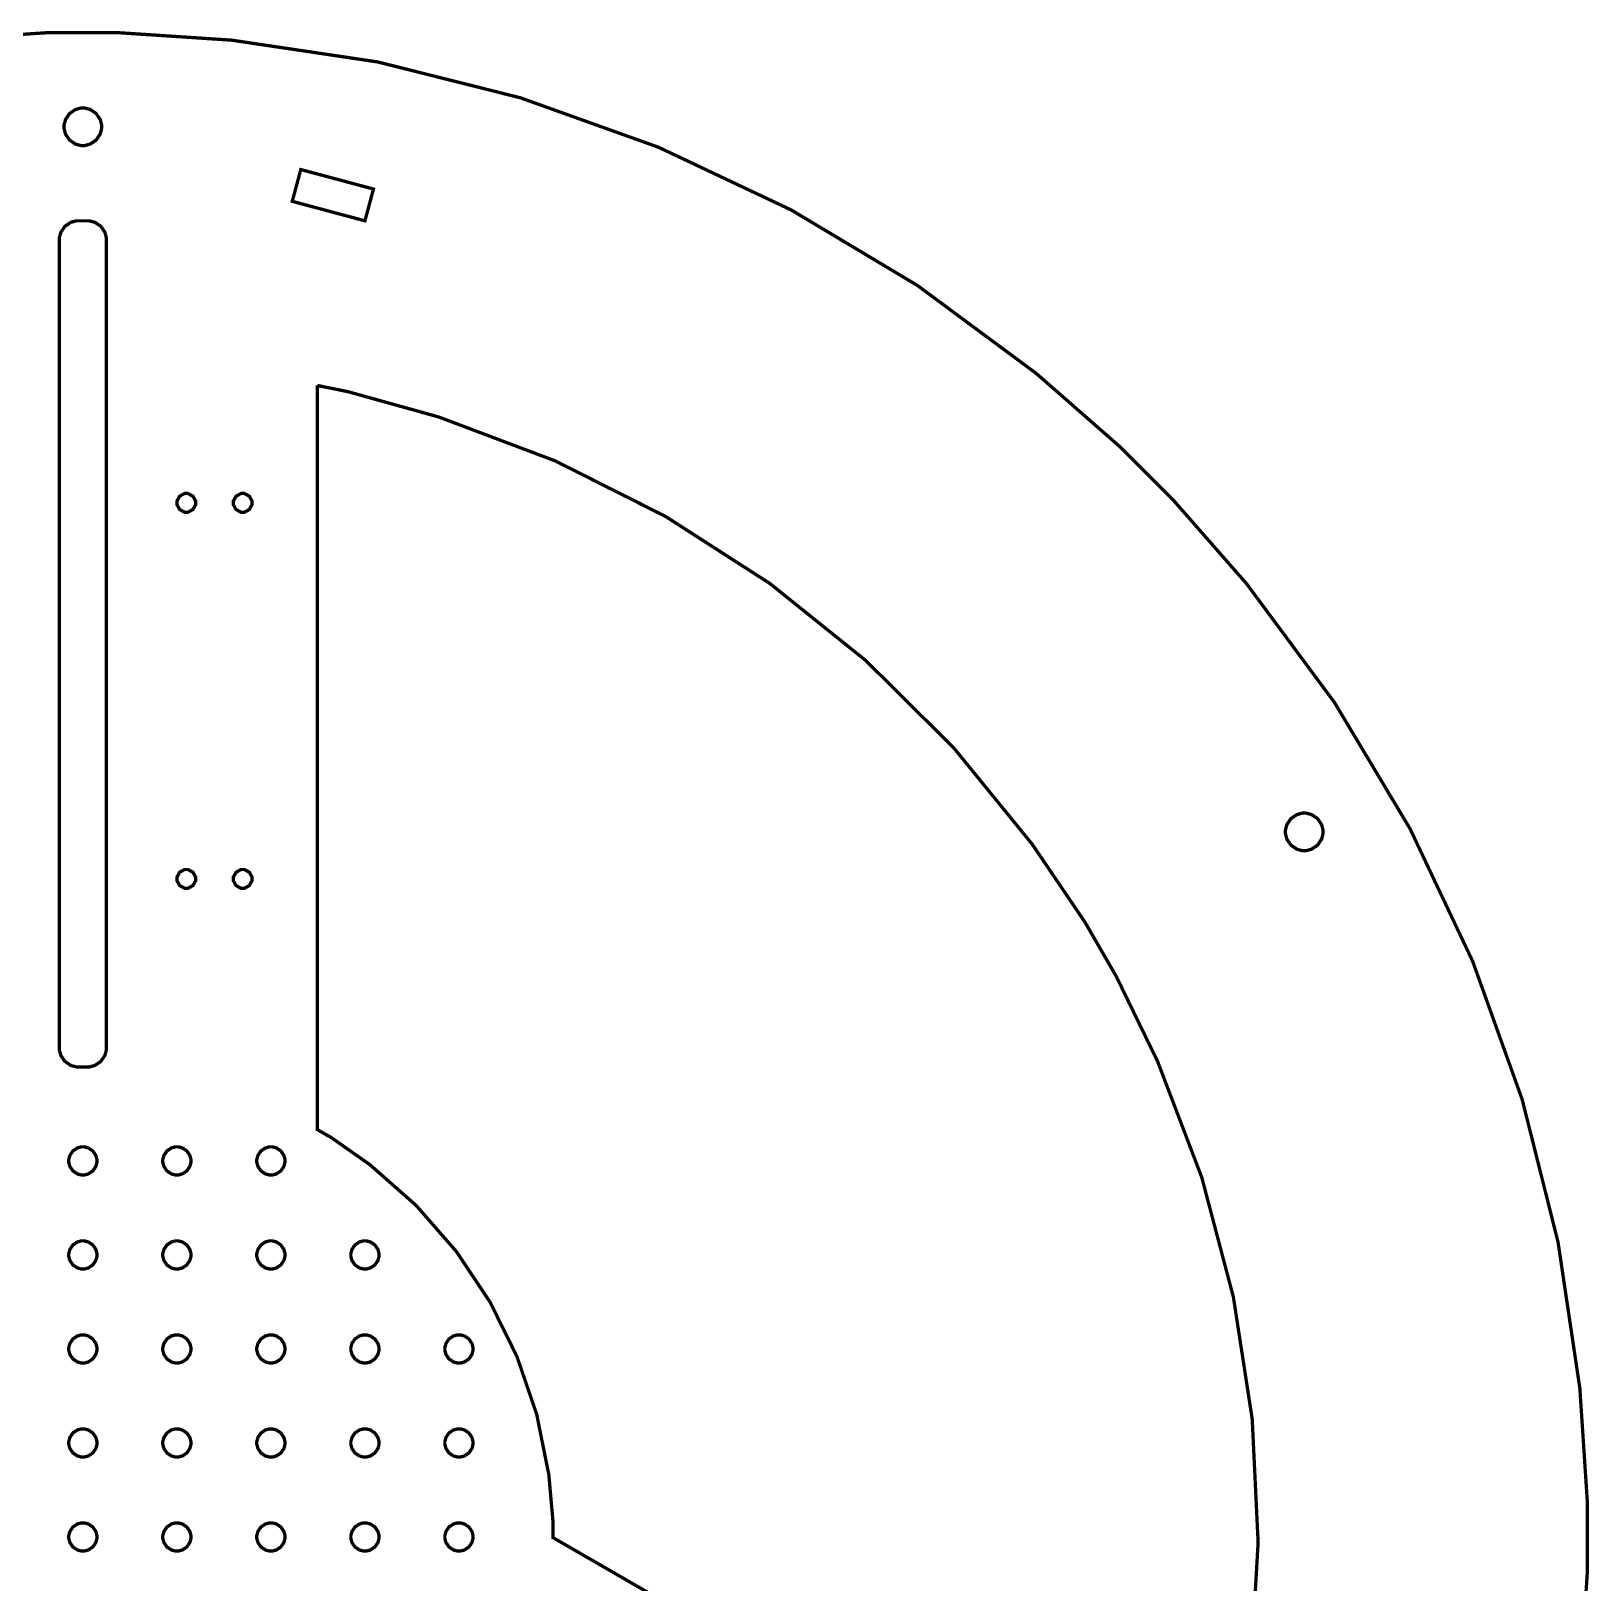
# Model space of a CAD drawing. Extents: x 0.1 to 12.7, y 0.1 to 12.7.
# Drawn here: x 6.19 to 12.71, y 6.23 to 12.73 of the extents above; entities that cross this region are included whole.
import ezdxf

# ---------------------------------------------------------------- set-up
doc = ezdxf.new("R2010")
doc.units = 0
doc.layers.get('0').update_dxf_attribs({"linetype": 'CONTINUOUS'})

msp = doc.modelspace()

# ---------------------------------------------------------------- linework, layer by layer
at = {"color": 0, "const_width": 0.01378}
for points in [[(12.6749, 5.80425), (12.7057, 6.27121), (12.7057, 6.42681), (12.7057, 6.42681), (12.7057, 6.58247), (12.6749, 7.04943), (12.5836, 7.66151), (12.4334, 8.2589), (12.2262, 8.83746), (11.9637, 9.39307), (11.6473, 9.92165), (11.2792, 10.419), (10.9708, 10.771), (10.8607, 10.881), (10.7507, 10.9911), (10.3987, 11.2995), (9.90132, 11.6677), (9.37272, 11.984), (8.81711, 12.2466), (8.23856, 12.4538), (7.64117, 12.6039), (7.02908, 12.6952), (6.56212, 12.726), (6.40653, 12.726), (6.25087, 12.726), (5.7839, 12.6952)], [(11.0737, 4.8661), (11.1153, 4.9905), (11.2135, 5.37261), (11.2981, 5.88672), (11.3277, 6.40408), (11.303, 6.92036), (11.2242, 7.43115), (11.0919, 7.93218), (10.9065, 8.41911), (10.734, 8.77393), (10.6685, 8.88747), (10.6029, 9.00108), (10.3818, 9.32785), (10.0528, 9.73188), (9.68511, 10.0969), (9.28212, 10.4206), (8.84739, 10.7001), (8.3845, 10.9332), (7.89703, 11.117), (7.51704, 11.223), (7.38851, 11.2491)], [(7.38851, 11.2491), (7.38851, 8.12706)], [(8.37506, 6.42681), (8.37506, 6.49203), (8.35769, 6.68761), (8.30686, 6.94049), (8.22418, 7.18257), (8.11128, 7.41108), (7.96983, 7.62315), (7.80149, 7.81581), (7.60792, 7.98628), (7.44721, 8.09907), (7.39079, 8.13162)], [(11.0737, 4.8661), (8.36996, 6.42714)]]:
    msp.add_lwpolyline(points, dxfattribs=at)
for points in [[(6.48525, 12.3324), (6.48525, 12.3401), (6.47906, 12.363), (6.46218, 12.388), (6.43718, 12.4049), (6.41417, 12.4111), (6.40653, 12.4111), (6.39882, 12.4111), (6.37587, 12.4049), (6.35086, 12.388), (6.33399, 12.363), (6.32781, 12.3401), (6.32781, 12.3324), (6.32781, 12.3247), (6.33399, 12.3017), (6.35086, 12.2767), (6.37587, 12.2598), (6.39882, 12.2536), (6.40653, 12.2536), (6.41417, 12.2536), (6.43718, 12.2598), (6.46218, 12.2767), (6.47906, 12.3017), (6.48525, 12.3247), (6.48525, 12.3324)], [(6.48525, 12.3324), (6.48525, 12.3401), (6.47906, 12.363), (6.46218, 12.388), (6.43718, 12.4049), (6.41417, 12.4111), (6.40653, 12.4111), (6.39882, 12.4111), (6.37587, 12.4049), (6.35086, 12.388), (6.33399, 12.363), (6.32781, 12.3401), (6.32781, 12.3324), (6.32781, 12.3247), (6.33399, 12.3017), (6.35086, 12.2767), (6.37587, 12.2598), (6.39882, 12.2536), (6.40653, 12.2536), (6.41417, 12.2536), (6.43718, 12.2598), (6.46218, 12.2767), (6.47906, 12.3017), (6.48525, 12.3247), (6.48525, 12.3324)], [(7.28342, 12.0202), (7.31907, 12.1533), (7.62332, 12.0717), (7.58763, 11.9386), (7.28342, 12.0202)], [(6.42622, 8.39535), (6.43386, 8.39535), (6.45687, 8.40158), (6.48188, 8.41846), (6.49875, 8.44347), (6.50493, 8.46642), (6.50493, 8.47407), (6.50493, 11.8599), (6.50493, 11.8676), (6.49875, 11.8906), (6.48188, 11.9156), (6.45687, 11.9325), (6.43386, 11.9386), (6.42622, 11.9386), (6.38683, 11.9386), (6.37913, 11.9386), (6.35618, 11.9325), (6.33117, 11.9156), (6.31429, 11.8906), (6.30811, 11.8676), (6.30811, 11.8599), (6.30811, 8.47407), (6.30811, 8.46642), (6.31429, 8.44347), (6.33117, 8.41846), (6.35618, 8.40158), (6.37913, 8.39535), (6.38683, 8.39535), (6.42622, 8.39535)], [(6.42622, 8.39535), (6.43386, 8.39535), (6.45687, 8.40158), (6.48188, 8.41846), (6.49875, 8.44347), (6.50493, 8.46642), (6.50493, 8.47407), (6.50493, 11.8599), (6.50493, 11.8676), (6.49875, 11.8906), (6.48188, 11.9156), (6.45687, 11.9325), (6.43386, 11.9386), (6.42622, 11.9386), (6.38683, 11.9386), (6.37913, 11.9386), (6.35618, 11.9325), (6.33117, 11.9156), (6.31429, 11.8906), (6.30811, 11.8676), (6.30811, 11.8599), (6.30811, 8.47407), (6.30811, 8.46642), (6.31429, 8.44347), (6.33117, 8.41846), (6.35618, 8.40158), (6.37913, 8.39535), (6.38683, 8.39535), (6.42622, 8.39535)], [(6.87896, 10.7575), (6.87896, 10.7645), (6.8674, 10.7854), (6.84657, 10.7969), (6.83963, 10.7969), (6.83263, 10.7969), (6.81174, 10.7854), (6.80024, 10.7645), (6.80024, 10.7575), (6.80024, 10.7506), (6.81174, 10.7297), (6.83263, 10.7182), (6.83963, 10.7182), (6.84657, 10.7182), (6.8674, 10.7297), (6.87896, 10.7506), (6.87896, 10.7575)], [(7.11518, 10.7575), (7.11518, 10.7645), (7.10363, 10.7854), (7.08279, 10.7969), (7.07585, 10.7969), (7.06885, 10.7969), (7.04796, 10.7854), (7.03646, 10.7645), (7.03646, 10.7575), (7.03646, 10.7506), (7.04796, 10.7297), (7.06885, 10.7182), (7.07585, 10.7182), (7.08279, 10.7182), (7.10363, 10.7297), (7.11518, 10.7506), (7.11518, 10.7575)], [(11.5996, 9.37961), (11.5996, 9.38732), (11.5934, 9.41026), (11.5765, 9.43528), (11.5515, 9.45215), (11.5285, 9.45833), (11.5208, 9.45833), (11.5131, 9.45833), (11.4902, 9.45215), (11.4652, 9.43528), (11.4483, 9.41026), (11.4421, 9.38732), (11.4421, 9.37961), (11.4421, 9.37196), (11.4483, 9.34896), (11.4652, 9.32394), (11.4902, 9.30707), (11.5131, 9.30083), (11.5208, 9.30083), (11.5285, 9.30083), (11.5515, 9.30707), (11.5765, 9.32394), (11.5934, 9.34896), (11.5996, 9.37196), (11.5996, 9.37961)], [(6.87896, 9.18272), (6.87896, 9.18972), (6.8674, 9.21061), (6.84657, 9.22211), (6.83963, 9.22211), (6.83263, 9.22211), (6.81174, 9.21061), (6.80024, 9.18972), (6.80024, 9.18272), (6.80024, 9.17578), (6.81174, 9.15494), (6.83263, 9.14339), (6.83963, 9.14339), (6.84657, 9.14339), (6.8674, 9.15494), (6.87896, 9.17578), (6.87896, 9.18272)], [(7.11518, 9.18272), (7.11518, 9.18972), (7.10363, 9.21061), (7.08279, 9.22211), (7.07585, 9.22211), (7.06885, 9.22211), (7.04796, 9.21061), (7.03646, 9.18972), (7.03646, 9.18272), (7.03646, 9.17578), (7.04796, 9.15494), (7.06885, 9.14339), (7.07585, 9.14339), (7.08279, 9.14339), (7.10363, 9.15494), (7.11518, 9.17578), (7.11518, 9.18272)], [(6.4656, 8.00163), (6.4656, 8.00738), (6.46094, 8.02463), (6.44824, 8.0434), (6.42947, 8.0561), (6.41222, 8.06071), (6.40653, 8.06071), (6.40076, 8.06071), (6.38351, 8.0561), (6.36475, 8.0434), (6.35211, 8.02463), (6.3475, 8.00738), (6.3475, 8.00163), (6.3475, 7.99593), (6.35211, 7.97868), (6.36475, 7.9599), (6.38351, 7.94726), (6.40076, 7.9426), (6.40653, 7.9426), (6.41222, 7.9426), (6.42947, 7.94726), (6.44824, 7.9599), (6.46094, 7.97868), (6.4656, 7.99593), (6.4656, 8.00163)], [(6.85926, 8.00163), (6.85926, 8.00738), (6.8546, 8.02463), (6.84196, 8.0434), (6.82319, 8.0561), (6.80593, 8.06071), (6.80024, 8.06071), (6.79449, 8.06071), (6.77724, 8.0561), (6.75846, 8.0434), (6.74576, 8.02463), (6.74115, 8.00738), (6.74115, 8.00163), (6.74115, 7.99593), (6.74576, 7.97868), (6.75846, 7.9599), (6.77724, 7.94726), (6.79449, 7.9426), (6.80024, 7.9426), (6.80593, 7.9426), (6.82319, 7.94726), (6.84196, 7.9599), (6.8546, 7.97868), (6.85926, 7.99593), (6.85926, 8.00163)], [(7.25299, 8.00163), (7.25299, 8.00738), (7.24832, 8.02463), (7.23568, 8.0434), (7.2169, 8.0561), (7.19965, 8.06071), (7.19396, 8.06071), (7.18815, 8.06071), (7.1709, 8.0561), (7.15213, 8.0434), (7.13949, 8.02463), (7.13488, 8.00738), (7.13488, 8.00163), (7.13488, 7.99593), (7.13949, 7.97868), (7.15213, 7.9599), (7.1709, 7.94726), (7.18815, 7.9426), (7.19396, 7.9426), (7.19965, 7.9426), (7.2169, 7.94726), (7.23568, 7.9599), (7.24832, 7.97868), (7.25299, 7.99593), (7.25299, 8.00163)], [(6.4656, 7.60792), (6.4656, 7.61372), (6.46094, 7.63097), (6.44824, 7.64974), (6.42947, 7.66237), (6.41222, 7.66699), (6.40653, 7.66699), (6.40076, 7.66699), (6.38351, 7.66237), (6.36475, 7.64974), (6.35211, 7.63097), (6.3475, 7.61372), (6.3475, 7.60792), (6.3475, 7.60221), (6.35211, 7.58496), (6.36475, 7.56619), (6.38351, 7.55354), (6.40076, 7.54889), (6.40653, 7.54889), (6.41222, 7.54889), (6.42947, 7.55354), (6.44824, 7.56619), (6.46094, 7.58496), (6.4656, 7.60221), (6.4656, 7.60792)], [(6.85926, 7.60792), (6.85926, 7.61372), (6.8546, 7.63097), (6.84196, 7.64974), (6.82319, 7.66237), (6.80593, 7.66699), (6.80024, 7.66699), (6.79449, 7.66699), (6.77724, 7.66237), (6.75846, 7.64974), (6.74576, 7.63097), (6.74115, 7.61372), (6.74115, 7.60792), (6.74115, 7.60221), (6.74576, 7.58496), (6.75846, 7.56619), (6.77724, 7.55354), (6.79449, 7.54889), (6.80024, 7.54889), (6.80593, 7.54889), (6.82319, 7.55354), (6.84196, 7.56619), (6.8546, 7.58496), (6.85926, 7.60221), (6.85926, 7.60792)], [(7.25299, 7.60792), (7.25299, 7.61372), (7.24832, 7.63097), (7.23568, 7.64974), (7.2169, 7.66237), (7.19965, 7.66699), (7.19396, 7.66699), (7.18815, 7.66699), (7.1709, 7.66237), (7.15213, 7.64974), (7.13949, 7.63097), (7.13488, 7.61372), (7.13488, 7.60792), (7.13488, 7.60221), (7.13949, 7.58496), (7.15213, 7.56619), (7.1709, 7.55354), (7.18815, 7.54889), (7.19396, 7.54889), (7.19965, 7.54889), (7.2169, 7.55354), (7.23568, 7.56619), (7.24832, 7.58496), (7.25299, 7.60221), (7.25299, 7.60792)], [(7.64671, 7.60792), (7.64671, 7.61372), (7.64204, 7.63097), (7.62935, 7.64974), (7.61057, 7.66237), (7.59332, 7.66699), (7.58763, 7.66699), (7.58188, 7.66699), (7.56461, 7.66237), (7.54585, 7.64974), (7.53321, 7.63097), (7.5286, 7.61372), (7.5286, 7.60792), (7.5286, 7.60221), (7.53321, 7.58496), (7.54585, 7.56619), (7.56461, 7.55354), (7.58188, 7.54889), (7.58763, 7.54889), (7.59332, 7.54889), (7.61057, 7.55354), (7.62935, 7.56619), (7.64204, 7.58496), (7.64671, 7.60221), (7.64671, 7.60792)], [(6.4656, 7.21425), (6.4656, 7.22), (6.46094, 7.23725), (6.44824, 7.25603), (6.42947, 7.26867), (6.41222, 7.27328), (6.40653, 7.27328), (6.40076, 7.27328), (6.38351, 7.26867), (6.36475, 7.25603), (6.35211, 7.23725), (6.3475, 7.22), (6.3475, 7.21425), (6.3475, 7.20856), (6.35211, 7.19129), (6.36475, 7.17253), (6.38351, 7.15983), (6.40076, 7.15517), (6.40653, 7.15517), (6.41222, 7.15517), (6.42947, 7.15983), (6.44824, 7.17253), (6.46094, 7.19129), (6.4656, 7.20856), (6.4656, 7.21425)], [(6.85926, 7.21425), (6.85926, 7.22), (6.8546, 7.23725), (6.84196, 7.25603), (6.82319, 7.26867), (6.80593, 7.27328), (6.80024, 7.27328), (6.79449, 7.27328), (6.77724, 7.26867), (6.75846, 7.25603), (6.74576, 7.23725), (6.74115, 7.22), (6.74115, 7.21425), (6.74115, 7.20856), (6.74576, 7.19129), (6.75846, 7.17253), (6.77724, 7.15983), (6.79449, 7.15517), (6.80024, 7.15517), (6.80593, 7.15517), (6.82319, 7.15983), (6.84196, 7.17253), (6.8546, 7.19129), (6.85926, 7.20856), (6.85926, 7.21425)], [(7.25299, 7.21425), (7.25299, 7.22), (7.24832, 7.23725), (7.23568, 7.25603), (7.2169, 7.26867), (7.19965, 7.27328), (7.19396, 7.27328), (7.18815, 7.27328), (7.1709, 7.26867), (7.15213, 7.25603), (7.13949, 7.23725), (7.13488, 7.22), (7.13488, 7.21425), (7.13488, 7.20856), (7.13949, 7.19129), (7.15213, 7.17253), (7.1709, 7.15983), (7.18815, 7.15517), (7.19396, 7.15517), (7.19965, 7.15517), (7.2169, 7.15983), (7.23568, 7.17253), (7.24832, 7.19129), (7.25299, 7.20856), (7.25299, 7.21425)], [(7.64671, 7.21425), (7.64671, 7.22), (7.64204, 7.23725), (7.62935, 7.25603), (7.61057, 7.26867), (7.59332, 7.27328), (7.58763, 7.27328), (7.58188, 7.27328), (7.56461, 7.26867), (7.54585, 7.25603), (7.53321, 7.23725), (7.5286, 7.22), (7.5286, 7.21425), (7.5286, 7.20856), (7.53321, 7.19129), (7.54585, 7.17253), (7.56461, 7.15983), (7.58188, 7.15517), (7.58763, 7.15517), (7.59332, 7.15517), (7.61057, 7.15983), (7.62935, 7.17253), (7.64204, 7.19129), (7.64671, 7.20856), (7.64671, 7.21425)], [(8.04036, 7.21425), (8.04036, 7.22), (8.03569, 7.23725), (8.02306, 7.25603), (8.00429, 7.26867), (7.98703, 7.27328), (7.98133, 7.27328), (7.97558, 7.27328), (7.95833, 7.26867), (7.93956, 7.25603), (7.92686, 7.23725), (7.92225, 7.22), (7.92225, 7.21425), (7.92225, 7.20856), (7.92686, 7.19129), (7.93956, 7.17253), (7.95833, 7.15983), (7.97558, 7.15517), (7.98133, 7.15517), (7.98703, 7.15517), (8.00429, 7.15983), (8.02306, 7.17253), (8.03569, 7.19129), (8.04036, 7.20856), (8.04036, 7.21425)], [(6.4656, 6.82053), (6.4656, 6.82628), (6.46094, 6.84353), (6.44824, 6.86231), (6.42947, 6.875), (6.41222, 6.87961), (6.40653, 6.87961), (6.40076, 6.87961), (6.38351, 6.875), (6.36475, 6.86231), (6.35211, 6.84353), (6.3475, 6.82628), (6.3475, 6.82053), (6.3475, 6.81483), (6.35211, 6.79758), (6.36475, 6.77881), (6.38351, 6.76617), (6.40076, 6.7615), (6.40653, 6.7615), (6.41222, 6.7615), (6.42947, 6.76617), (6.44824, 6.77881), (6.46094, 6.79758), (6.4656, 6.81483), (6.4656, 6.82053)], [(6.85926, 6.82053), (6.85926, 6.82628), (6.8546, 6.84353), (6.84196, 6.86231), (6.82319, 6.875), (6.80593, 6.87961), (6.80024, 6.87961), (6.79449, 6.87961), (6.77724, 6.875), (6.75846, 6.86231), (6.74576, 6.84353), (6.74115, 6.82628), (6.74115, 6.82053), (6.74115, 6.81483), (6.74576, 6.79758), (6.75846, 6.77881), (6.77724, 6.76617), (6.79449, 6.7615), (6.80024, 6.7615), (6.80593, 6.7615), (6.82319, 6.76617), (6.84196, 6.77881), (6.8546, 6.79758), (6.85926, 6.81483), (6.85926, 6.82053)], [(7.25299, 6.82053), (7.25299, 6.82628), (7.24832, 6.84353), (7.23568, 6.86231), (7.2169, 6.875), (7.19965, 6.87961), (7.19396, 6.87961), (7.18815, 6.87961), (7.1709, 6.875), (7.15213, 6.86231), (7.13949, 6.84353), (7.13488, 6.82628), (7.13488, 6.82053), (7.13488, 6.81483), (7.13949, 6.79758), (7.15213, 6.77881), (7.1709, 6.76617), (7.18815, 6.7615), (7.19396, 6.7615), (7.19965, 6.7615), (7.2169, 6.76617), (7.23568, 6.77881), (7.24832, 6.79758), (7.25299, 6.81483), (7.25299, 6.82053)], [(7.64671, 6.82053), (7.64671, 6.82628), (7.64204, 6.84353), (7.62935, 6.86231), (7.61057, 6.875), (7.59332, 6.87961), (7.58763, 6.87961), (7.58188, 6.87961), (7.56461, 6.875), (7.54585, 6.86231), (7.53321, 6.84353), (7.5286, 6.82628), (7.5286, 6.82053), (7.5286, 6.81483), (7.53321, 6.79758), (7.54585, 6.77881), (7.56461, 6.76617), (7.58188, 6.7615), (7.58763, 6.7615), (7.59332, 6.7615), (7.61057, 6.76617), (7.62935, 6.77881), (7.64204, 6.79758), (7.64671, 6.81483), (7.64671, 6.82053)], [(8.04036, 6.82053), (8.04036, 6.82628), (8.03569, 6.84353), (8.02306, 6.86231), (8.00429, 6.875), (7.98703, 6.87961), (7.98133, 6.87961), (7.97558, 6.87961), (7.95833, 6.875), (7.93956, 6.86231), (7.92686, 6.84353), (7.92225, 6.82628), (7.92225, 6.82053), (7.92225, 6.81483), (7.92686, 6.79758), (7.93956, 6.77881), (7.95833, 6.76617), (7.97558, 6.7615), (7.98133, 6.7615), (7.98703, 6.7615), (8.00429, 6.76617), (8.02306, 6.77881), (8.03569, 6.79758), (8.04036, 6.81483), (8.04036, 6.82053)], [(6.4656, 6.42681), (6.4656, 6.43261), (6.46094, 6.44987), (6.44824, 6.46864), (6.42947, 6.48128), (6.41222, 6.48589), (6.40653, 6.48589), (6.40076, 6.48589), (6.38351, 6.48128), (6.36475, 6.46864), (6.35211, 6.44987), (6.3475, 6.43261), (6.3475, 6.42681), (6.3475, 6.42111), (6.35211, 6.40386), (6.36475, 6.3851), (6.38351, 6.37244), (6.40076, 6.36778), (6.40653, 6.36778), (6.41222, 6.36778), (6.42947, 6.37244), (6.44824, 6.3851), (6.46094, 6.40386), (6.4656, 6.42111), (6.4656, 6.42681)], [(6.85926, 6.42681), (6.85926, 6.43261), (6.8546, 6.44987), (6.84196, 6.46864), (6.82319, 6.48128), (6.80593, 6.48589), (6.80024, 6.48589), (6.79449, 6.48589), (6.77724, 6.48128), (6.75846, 6.46864), (6.74576, 6.44987), (6.74115, 6.43261), (6.74115, 6.42681), (6.74115, 6.42111), (6.74576, 6.40386), (6.75846, 6.3851), (6.77724, 6.37244), (6.79449, 6.36778), (6.80024, 6.36778), (6.80593, 6.36778), (6.82319, 6.37244), (6.84196, 6.3851), (6.8546, 6.40386), (6.85926, 6.42111), (6.85926, 6.42681)], [(7.25299, 6.42681), (7.25299, 6.43261), (7.24832, 6.44987), (7.23568, 6.46864), (7.2169, 6.48128), (7.19965, 6.48589), (7.19396, 6.48589), (7.18815, 6.48589), (7.1709, 6.48128), (7.15213, 6.46864), (7.13949, 6.44987), (7.13488, 6.43261), (7.13488, 6.42681), (7.13488, 6.42111), (7.13949, 6.40386), (7.15213, 6.3851), (7.1709, 6.37244), (7.18815, 6.36778), (7.19396, 6.36778), (7.19965, 6.36778), (7.2169, 6.37244), (7.23568, 6.3851), (7.24832, 6.40386), (7.25299, 6.42111), (7.25299, 6.42681)], [(7.64671, 6.42681), (7.64671, 6.43261), (7.64204, 6.44987), (7.62935, 6.46864), (7.61057, 6.48128), (7.59332, 6.48589), (7.58763, 6.48589), (7.58188, 6.48589), (7.56461, 6.48128), (7.54585, 6.46864), (7.53321, 6.44987), (7.5286, 6.43261), (7.5286, 6.42681), (7.5286, 6.42111), (7.53321, 6.40386), (7.54585, 6.3851), (7.56461, 6.37244), (7.58188, 6.36778), (7.58763, 6.36778), (7.59332, 6.36778), (7.61057, 6.37244), (7.62935, 6.3851), (7.64204, 6.40386), (7.64671, 6.42111), (7.64671, 6.42681)], [(8.04036, 6.42681), (8.04036, 6.43261), (8.03569, 6.44987), (8.02306, 6.46864), (8.00429, 6.48128), (7.98703, 6.48589), (7.98133, 6.48589), (7.97558, 6.48589), (7.95833, 6.48128), (7.93956, 6.46864), (7.92686, 6.44987), (7.92225, 6.43261), (7.92225, 6.42681), (7.92225, 6.42111), (7.92686, 6.40386), (7.93956, 6.3851), (7.95833, 6.37244), (7.97558, 6.36778), (7.98133, 6.36778), (7.98703, 6.36778), (8.00429, 6.37244), (8.02306, 6.3851), (8.03569, 6.40386), (8.04036, 6.42111), (8.04036, 6.42681)]]:
    msp.add_lwpolyline(points, close=True, dxfattribs=at)
at = {"color": 254}
for points in [[(6.48525, 12.3324), (6.48525, 12.3401), (6.47906, 12.363), (6.46218, 12.388), (6.43718, 12.4049), (6.41417, 12.4111), (6.40653, 12.4111), (6.39882, 12.4111), (6.37587, 12.4049), (6.35086, 12.388), (6.33399, 12.363), (6.32781, 12.3401), (6.32781, 12.3324), (6.32781, 12.3247), (6.33399, 12.3017), (6.35086, 12.2767), (6.37587, 12.2598), (6.39882, 12.2536), (6.40653, 12.2536), (6.41417, 12.2536), (6.43718, 12.2598), (6.46218, 12.2767), (6.47906, 12.3017), (6.48525, 12.3247), (6.48525, 12.3324)], [(6.48525, 12.3324), (6.48525, 12.3401), (6.47906, 12.363), (6.46218, 12.388), (6.43718, 12.4049), (6.41417, 12.4111), (6.40653, 12.4111), (6.39882, 12.4111), (6.37587, 12.4049), (6.35086, 12.388), (6.33399, 12.363), (6.32781, 12.3401), (6.32781, 12.3324), (6.32781, 12.3247), (6.33399, 12.3017), (6.35086, 12.2767), (6.37587, 12.2598), (6.39882, 12.2536), (6.40653, 12.2536), (6.41417, 12.2536), (6.43718, 12.2598), (6.46218, 12.2767), (6.47906, 12.3017), (6.48525, 12.3247), (6.48525, 12.3324)], [(7.28342, 12.0202), (7.31907, 12.1533), (7.62332, 12.0717), (7.58763, 11.9386), (7.28342, 12.0202)], [(6.42622, 8.39535), (6.43386, 8.39535), (6.45687, 8.40158), (6.48188, 8.41846), (6.49875, 8.44347), (6.50493, 8.46642), (6.50493, 8.47407), (6.50493, 11.8599), (6.50493, 11.8676), (6.49875, 11.8906), (6.48188, 11.9156), (6.45687, 11.9325), (6.43386, 11.9386), (6.42622, 11.9386), (6.38683, 11.9386), (6.37913, 11.9386), (6.35618, 11.9325), (6.33117, 11.9156), (6.31429, 11.8906), (6.30811, 11.8676), (6.30811, 11.8599), (6.30811, 8.47407), (6.30811, 8.46642), (6.31429, 8.44347), (6.33117, 8.41846), (6.35618, 8.40158), (6.37913, 8.39535), (6.38683, 8.39535), (6.42622, 8.39535)], [(6.42622, 8.39535), (6.43386, 8.39535), (6.45687, 8.40158), (6.48188, 8.41846), (6.49875, 8.44347), (6.50493, 8.46642), (6.50493, 8.47407), (6.50493, 11.8599), (6.50493, 11.8676), (6.49875, 11.8906), (6.48188, 11.9156), (6.45687, 11.9325), (6.43386, 11.9386), (6.42622, 11.9386), (6.38683, 11.9386), (6.37913, 11.9386), (6.35618, 11.9325), (6.33117, 11.9156), (6.31429, 11.8906), (6.30811, 11.8676), (6.30811, 11.8599), (6.30811, 8.47407), (6.30811, 8.46642), (6.31429, 8.44347), (6.33117, 8.41846), (6.35618, 8.40158), (6.37913, 8.39535), (6.38683, 8.39535), (6.42622, 8.39535)], [(6.87896, 10.7575), (6.87896, 10.7645), (6.8674, 10.7854), (6.84657, 10.7969), (6.83963, 10.7969), (6.83263, 10.7969), (6.81174, 10.7854), (6.80024, 10.7645), (6.80024, 10.7575), (6.80024, 10.7506), (6.81174, 10.7297), (6.83263, 10.7182), (6.83963, 10.7182), (6.84657, 10.7182), (6.8674, 10.7297), (6.87896, 10.7506), (6.87896, 10.7575)], [(7.11518, 10.7575), (7.11518, 10.7645), (7.10363, 10.7854), (7.08279, 10.7969), (7.07585, 10.7969), (7.06885, 10.7969), (7.04796, 10.7854), (7.03646, 10.7645), (7.03646, 10.7575), (7.03646, 10.7506), (7.04796, 10.7297), (7.06885, 10.7182), (7.07585, 10.7182), (7.08279, 10.7182), (7.10363, 10.7297), (7.11518, 10.7506), (7.11518, 10.7575)], [(11.5996, 9.37961), (11.5996, 9.38732), (11.5934, 9.41026), (11.5765, 9.43528), (11.5515, 9.45215), (11.5285, 9.45833), (11.5208, 9.45833), (11.5131, 9.45833), (11.4902, 9.45215), (11.4652, 9.43528), (11.4483, 9.41026), (11.4421, 9.38732), (11.4421, 9.37961), (11.4421, 9.37196), (11.4483, 9.34896), (11.4652, 9.32394), (11.4902, 9.30707), (11.5131, 9.30083), (11.5208, 9.30083), (11.5285, 9.30083), (11.5515, 9.30707), (11.5765, 9.32394), (11.5934, 9.34896), (11.5996, 9.37196), (11.5996, 9.37961)], [(6.87896, 9.18272), (6.87896, 9.18972), (6.8674, 9.21061), (6.84657, 9.22211), (6.83963, 9.22211), (6.83263, 9.22211), (6.81174, 9.21061), (6.80024, 9.18972), (6.80024, 9.18272), (6.80024, 9.17578), (6.81174, 9.15494), (6.83263, 9.14339), (6.83963, 9.14339), (6.84657, 9.14339), (6.8674, 9.15494), (6.87896, 9.17578), (6.87896, 9.18272)], [(7.11518, 9.18272), (7.11518, 9.18972), (7.10363, 9.21061), (7.08279, 9.22211), (7.07585, 9.22211), (7.06885, 9.22211), (7.04796, 9.21061), (7.03646, 9.18972), (7.03646, 9.18272), (7.03646, 9.17578), (7.04796, 9.15494), (7.06885, 9.14339), (7.07585, 9.14339), (7.08279, 9.14339), (7.10363, 9.15494), (7.11518, 9.17578), (7.11518, 9.18272)], [(6.4656, 8.00163), (6.4656, 8.00738), (6.46094, 8.02463), (6.44824, 8.0434), (6.42947, 8.0561), (6.41222, 8.06071), (6.40653, 8.06071), (6.40076, 8.06071), (6.38351, 8.0561), (6.36475, 8.0434), (6.35211, 8.02463), (6.3475, 8.00738), (6.3475, 8.00163), (6.3475, 7.99593), (6.35211, 7.97868), (6.36475, 7.9599), (6.38351, 7.94726), (6.40076, 7.9426), (6.40653, 7.9426), (6.41222, 7.9426), (6.42947, 7.94726), (6.44824, 7.9599), (6.46094, 7.97868), (6.4656, 7.99593), (6.4656, 8.00163)], [(6.85926, 8.00163), (6.85926, 8.00738), (6.8546, 8.02463), (6.84196, 8.0434), (6.82319, 8.0561), (6.80593, 8.06071), (6.80024, 8.06071), (6.79449, 8.06071), (6.77724, 8.0561), (6.75846, 8.0434), (6.74576, 8.02463), (6.74115, 8.00738), (6.74115, 8.00163), (6.74115, 7.99593), (6.74576, 7.97868), (6.75846, 7.9599), (6.77724, 7.94726), (6.79449, 7.9426), (6.80024, 7.9426), (6.80593, 7.9426), (6.82319, 7.94726), (6.84196, 7.9599), (6.8546, 7.97868), (6.85926, 7.99593), (6.85926, 8.00163)], [(7.25299, 8.00163), (7.25299, 8.00738), (7.24832, 8.02463), (7.23568, 8.0434), (7.2169, 8.0561), (7.19965, 8.06071), (7.19396, 8.06071), (7.18815, 8.06071), (7.1709, 8.0561), (7.15213, 8.0434), (7.13949, 8.02463), (7.13488, 8.00738), (7.13488, 8.00163), (7.13488, 7.99593), (7.13949, 7.97868), (7.15213, 7.9599), (7.1709, 7.94726), (7.18815, 7.9426), (7.19396, 7.9426), (7.19965, 7.9426), (7.2169, 7.94726), (7.23568, 7.9599), (7.24832, 7.97868), (7.25299, 7.99593), (7.25299, 8.00163)], [(6.4656, 7.60792), (6.4656, 7.61372), (6.46094, 7.63097), (6.44824, 7.64974), (6.42947, 7.66237), (6.41222, 7.66699), (6.40653, 7.66699), (6.40076, 7.66699), (6.38351, 7.66237), (6.36475, 7.64974), (6.35211, 7.63097), (6.3475, 7.61372), (6.3475, 7.60792), (6.3475, 7.60221), (6.35211, 7.58496), (6.36475, 7.56619), (6.38351, 7.55354), (6.40076, 7.54889), (6.40653, 7.54889), (6.41222, 7.54889), (6.42947, 7.55354), (6.44824, 7.56619), (6.46094, 7.58496), (6.4656, 7.60221), (6.4656, 7.60792)], [(6.85926, 7.60792), (6.85926, 7.61372), (6.8546, 7.63097), (6.84196, 7.64974), (6.82319, 7.66237), (6.80593, 7.66699), (6.80024, 7.66699), (6.79449, 7.66699), (6.77724, 7.66237), (6.75846, 7.64974), (6.74576, 7.63097), (6.74115, 7.61372), (6.74115, 7.60792), (6.74115, 7.60221), (6.74576, 7.58496), (6.75846, 7.56619), (6.77724, 7.55354), (6.79449, 7.54889), (6.80024, 7.54889), (6.80593, 7.54889), (6.82319, 7.55354), (6.84196, 7.56619), (6.8546, 7.58496), (6.85926, 7.60221), (6.85926, 7.60792)], [(7.25299, 7.60792), (7.25299, 7.61372), (7.24832, 7.63097), (7.23568, 7.64974), (7.2169, 7.66237), (7.19965, 7.66699), (7.19396, 7.66699), (7.18815, 7.66699), (7.1709, 7.66237), (7.15213, 7.64974), (7.13949, 7.63097), (7.13488, 7.61372), (7.13488, 7.60792), (7.13488, 7.60221), (7.13949, 7.58496), (7.15213, 7.56619), (7.1709, 7.55354), (7.18815, 7.54889), (7.19396, 7.54889), (7.19965, 7.54889), (7.2169, 7.55354), (7.23568, 7.56619), (7.24832, 7.58496), (7.25299, 7.60221), (7.25299, 7.60792)], [(7.64671, 7.60792), (7.64671, 7.61372), (7.64204, 7.63097), (7.62935, 7.64974), (7.61057, 7.66237), (7.59332, 7.66699), (7.58763, 7.66699), (7.58188, 7.66699), (7.56461, 7.66237), (7.54585, 7.64974), (7.53321, 7.63097), (7.5286, 7.61372), (7.5286, 7.60792), (7.5286, 7.60221), (7.53321, 7.58496), (7.54585, 7.56619), (7.56461, 7.55354), (7.58188, 7.54889), (7.58763, 7.54889), (7.59332, 7.54889), (7.61057, 7.55354), (7.62935, 7.56619), (7.64204, 7.58496), (7.64671, 7.60221), (7.64671, 7.60792)], [(6.4656, 7.21425), (6.4656, 7.22), (6.46094, 7.23725), (6.44824, 7.25603), (6.42947, 7.26867), (6.41222, 7.27328), (6.40653, 7.27328), (6.40076, 7.27328), (6.38351, 7.26867), (6.36475, 7.25603), (6.35211, 7.23725), (6.3475, 7.22), (6.3475, 7.21425), (6.3475, 7.20856), (6.35211, 7.19129), (6.36475, 7.17253), (6.38351, 7.15983), (6.40076, 7.15517), (6.40653, 7.15517), (6.41222, 7.15517), (6.42947, 7.15983), (6.44824, 7.17253), (6.46094, 7.19129), (6.4656, 7.20856), (6.4656, 7.21425)], [(6.85926, 7.21425), (6.85926, 7.22), (6.8546, 7.23725), (6.84196, 7.25603), (6.82319, 7.26867), (6.80593, 7.27328), (6.80024, 7.27328), (6.79449, 7.27328), (6.77724, 7.26867), (6.75846, 7.25603), (6.74576, 7.23725), (6.74115, 7.22), (6.74115, 7.21425), (6.74115, 7.20856), (6.74576, 7.19129), (6.75846, 7.17253), (6.77724, 7.15983), (6.79449, 7.15517), (6.80024, 7.15517), (6.80593, 7.15517), (6.82319, 7.15983), (6.84196, 7.17253), (6.8546, 7.19129), (6.85926, 7.20856), (6.85926, 7.21425)], [(7.25299, 7.21425), (7.25299, 7.22), (7.24832, 7.23725), (7.23568, 7.25603), (7.2169, 7.26867), (7.19965, 7.27328), (7.19396, 7.27328), (7.18815, 7.27328), (7.1709, 7.26867), (7.15213, 7.25603), (7.13949, 7.23725), (7.13488, 7.22), (7.13488, 7.21425), (7.13488, 7.20856), (7.13949, 7.19129), (7.15213, 7.17253), (7.1709, 7.15983), (7.18815, 7.15517), (7.19396, 7.15517), (7.19965, 7.15517), (7.2169, 7.15983), (7.23568, 7.17253), (7.24832, 7.19129), (7.25299, 7.20856), (7.25299, 7.21425)], [(7.64671, 7.21425), (7.64671, 7.22), (7.64204, 7.23725), (7.62935, 7.25603), (7.61057, 7.26867), (7.59332, 7.27328), (7.58763, 7.27328), (7.58188, 7.27328), (7.56461, 7.26867), (7.54585, 7.25603), (7.53321, 7.23725), (7.5286, 7.22), (7.5286, 7.21425), (7.5286, 7.20856), (7.53321, 7.19129), (7.54585, 7.17253), (7.56461, 7.15983), (7.58188, 7.15517), (7.58763, 7.15517), (7.59332, 7.15517), (7.61057, 7.15983), (7.62935, 7.17253), (7.64204, 7.19129), (7.64671, 7.20856), (7.64671, 7.21425)], [(8.04036, 7.21425), (8.04036, 7.22), (8.03569, 7.23725), (8.02306, 7.25603), (8.00429, 7.26867), (7.98703, 7.27328), (7.98133, 7.27328), (7.97558, 7.27328), (7.95833, 7.26867), (7.93956, 7.25603), (7.92686, 7.23725), (7.92225, 7.22), (7.92225, 7.21425), (7.92225, 7.20856), (7.92686, 7.19129), (7.93956, 7.17253), (7.95833, 7.15983), (7.97558, 7.15517), (7.98133, 7.15517), (7.98703, 7.15517), (8.00429, 7.15983), (8.02306, 7.17253), (8.03569, 7.19129), (8.04036, 7.20856), (8.04036, 7.21425)], [(6.4656, 6.82053), (6.4656, 6.82628), (6.46094, 6.84353), (6.44824, 6.86231), (6.42947, 6.875), (6.41222, 6.87961), (6.40653, 6.87961), (6.40076, 6.87961), (6.38351, 6.875), (6.36475, 6.86231), (6.35211, 6.84353), (6.3475, 6.82628), (6.3475, 6.82053), (6.3475, 6.81483), (6.35211, 6.79758), (6.36475, 6.77881), (6.38351, 6.76617), (6.40076, 6.7615), (6.40653, 6.7615), (6.41222, 6.7615), (6.42947, 6.76617), (6.44824, 6.77881), (6.46094, 6.79758), (6.4656, 6.81483), (6.4656, 6.82053)], [(6.85926, 6.82053), (6.85926, 6.82628), (6.8546, 6.84353), (6.84196, 6.86231), (6.82319, 6.875), (6.80593, 6.87961), (6.80024, 6.87961), (6.79449, 6.87961), (6.77724, 6.875), (6.75846, 6.86231), (6.74576, 6.84353), (6.74115, 6.82628), (6.74115, 6.82053), (6.74115, 6.81483), (6.74576, 6.79758), (6.75846, 6.77881), (6.77724, 6.76617), (6.79449, 6.7615), (6.80024, 6.7615), (6.80593, 6.7615), (6.82319, 6.76617), (6.84196, 6.77881), (6.8546, 6.79758), (6.85926, 6.81483), (6.85926, 6.82053)], [(7.25299, 6.82053), (7.25299, 6.82628), (7.24832, 6.84353), (7.23568, 6.86231), (7.2169, 6.875), (7.19965, 6.87961), (7.19396, 6.87961), (7.18815, 6.87961), (7.1709, 6.875), (7.15213, 6.86231), (7.13949, 6.84353), (7.13488, 6.82628), (7.13488, 6.82053), (7.13488, 6.81483), (7.13949, 6.79758), (7.15213, 6.77881), (7.1709, 6.76617), (7.18815, 6.7615), (7.19396, 6.7615), (7.19965, 6.7615), (7.2169, 6.76617), (7.23568, 6.77881), (7.24832, 6.79758), (7.25299, 6.81483), (7.25299, 6.82053)], [(7.64671, 6.82053), (7.64671, 6.82628), (7.64204, 6.84353), (7.62935, 6.86231), (7.61057, 6.875), (7.59332, 6.87961), (7.58763, 6.87961), (7.58188, 6.87961), (7.56461, 6.875), (7.54585, 6.86231), (7.53321, 6.84353), (7.5286, 6.82628), (7.5286, 6.82053), (7.5286, 6.81483), (7.53321, 6.79758), (7.54585, 6.77881), (7.56461, 6.76617), (7.58188, 6.7615), (7.58763, 6.7615), (7.59332, 6.7615), (7.61057, 6.76617), (7.62935, 6.77881), (7.64204, 6.79758), (7.64671, 6.81483), (7.64671, 6.82053)], [(8.04036, 6.82053), (8.04036, 6.82628), (8.03569, 6.84353), (8.02306, 6.86231), (8.00429, 6.875), (7.98703, 6.87961), (7.98133, 6.87961), (7.97558, 6.87961), (7.95833, 6.875), (7.93956, 6.86231), (7.92686, 6.84353), (7.92225, 6.82628), (7.92225, 6.82053), (7.92225, 6.81483), (7.92686, 6.79758), (7.93956, 6.77881), (7.95833, 6.76617), (7.97558, 6.7615), (7.98133, 6.7615), (7.98703, 6.7615), (8.00429, 6.76617), (8.02306, 6.77881), (8.03569, 6.79758), (8.04036, 6.81483), (8.04036, 6.82053)], [(6.4656, 6.42681), (6.4656, 6.43261), (6.46094, 6.44987), (6.44824, 6.46864), (6.42947, 6.48128), (6.41222, 6.48589), (6.40653, 6.48589), (6.40076, 6.48589), (6.38351, 6.48128), (6.36475, 6.46864), (6.35211, 6.44987), (6.3475, 6.43261), (6.3475, 6.42681), (6.3475, 6.42111), (6.35211, 6.40386), (6.36475, 6.3851), (6.38351, 6.37244), (6.40076, 6.36778), (6.40653, 6.36778), (6.41222, 6.36778), (6.42947, 6.37244), (6.44824, 6.3851), (6.46094, 6.40386), (6.4656, 6.42111), (6.4656, 6.42681)], [(6.85926, 6.42681), (6.85926, 6.43261), (6.8546, 6.44987), (6.84196, 6.46864), (6.82319, 6.48128), (6.80593, 6.48589), (6.80024, 6.48589), (6.79449, 6.48589), (6.77724, 6.48128), (6.75846, 6.46864), (6.74576, 6.44987), (6.74115, 6.43261), (6.74115, 6.42681), (6.74115, 6.42111), (6.74576, 6.40386), (6.75846, 6.3851), (6.77724, 6.37244), (6.79449, 6.36778), (6.80024, 6.36778), (6.80593, 6.36778), (6.82319, 6.37244), (6.84196, 6.3851), (6.8546, 6.40386), (6.85926, 6.42111), (6.85926, 6.42681)], [(7.25299, 6.42681), (7.25299, 6.43261), (7.24832, 6.44987), (7.23568, 6.46864), (7.2169, 6.48128), (7.19965, 6.48589), (7.19396, 6.48589), (7.18815, 6.48589), (7.1709, 6.48128), (7.15213, 6.46864), (7.13949, 6.44987), (7.13488, 6.43261), (7.13488, 6.42681), (7.13488, 6.42111), (7.13949, 6.40386), (7.15213, 6.3851), (7.1709, 6.37244), (7.18815, 6.36778), (7.19396, 6.36778), (7.19965, 6.36778), (7.2169, 6.37244), (7.23568, 6.3851), (7.24832, 6.40386), (7.25299, 6.42111), (7.25299, 6.42681)], [(7.64671, 6.42681), (7.64671, 6.43261), (7.64204, 6.44987), (7.62935, 6.46864), (7.61057, 6.48128), (7.59332, 6.48589), (7.58763, 6.48589), (7.58188, 6.48589), (7.56461, 6.48128), (7.54585, 6.46864), (7.53321, 6.44987), (7.5286, 6.43261), (7.5286, 6.42681), (7.5286, 6.42111), (7.53321, 6.40386), (7.54585, 6.3851), (7.56461, 6.37244), (7.58188, 6.36778), (7.58763, 6.36778), (7.59332, 6.36778), (7.61057, 6.37244), (7.62935, 6.3851), (7.64204, 6.40386), (7.64671, 6.42111), (7.64671, 6.42681)], [(8.04036, 6.42681), (8.04036, 6.43261), (8.03569, 6.44987), (8.02306, 6.46864), (8.00429, 6.48128), (7.98703, 6.48589), (7.98133, 6.48589), (7.97558, 6.48589), (7.95833, 6.48128), (7.93956, 6.46864), (7.92686, 6.44987), (7.92225, 6.43261), (7.92225, 6.42681), (7.92225, 6.42111), (7.92686, 6.40386), (7.93956, 6.3851), (7.95833, 6.37244), (7.97558, 6.36778), (7.98133, 6.36778), (7.98703, 6.36778), (8.00429, 6.37244), (8.02306, 6.3851), (8.03569, 6.40386), (8.04036, 6.42111), (8.04036, 6.42681)]]:
    msp.add_lwpolyline(points, close=True, dxfattribs=at)

doc.saveas('drawing.dxf')
